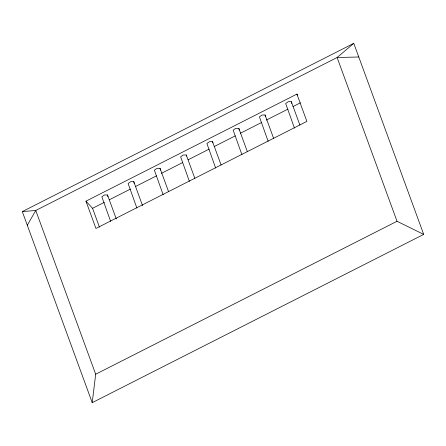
<?xml version="1.0" encoding="UTF-8"?>
<svg xmlns="http://www.w3.org/2000/svg" width="446" height="446" viewBox="0 0 446 446"><rect width="100%" height="100%" fill="white"/><g stroke="black" fill="none" stroke-linecap="round" stroke-linejoin="round"><path stroke-width="0.67" d="M92.216 402.654L95.684 374.227L35.758 210.467L22.3 211.599L92.216 402.654L423.7 234.401L353.784 43.346L22.3 211.599M27.295 225.247L35.758 210.467L337.109 57.512L353.784 43.346M296.897 94.1L306.887 121.396L95.94 228.464L85.955 201.168L296.897 94.1L297.844 95.121M85.955 201.168L92.556 208.299L104.347 202.317M109.309 199.797L130.405 189.093M135.367 186.573L156.462 175.863M161.424 173.343L182.52 162.639M188.1 159.807L209.196 149.098M214.164 146.578L235.254 135.874M240.221 133.354L261.311 122.644M266.279 120.125L287.993 109.103M292.955 106.583L300.398 102.803M95.684 374.227L397.035 221.272L423.7 234.401M358.779 56.993L337.109 57.512L397.035 221.272M299.885 125.042L291.322 101.649L288.278 101.688L285.674 103.517L294.444 128.052M273.627 138.371L265.063 114.979L262.019 115.018L259.416 116.846L268.18 141.382M247.363 151.701L238.805 128.309L235.756 128.348L233.158 130.176L241.922 154.712M221.105 165.031L212.541 141.638L209.497 141.677L206.894 143.506L215.663 168.042M194.841 178.361L186.283 154.968L183.239 155.007L180.636 156.836L189.399 181.371M168.582 191.691L160.019 168.293L156.975 168.332L154.372 170.166L163.141 194.701M142.558 205.667L133.761 181.622L130.717 181.661L128.114 183.496L136.877 208.031M116.3 218.997L107.503 194.952L104.453 194.991L101.855 196.82L110.619 221.361M92.556 208.299L99.452 227.148M291.322 101.649L291.768 103.439M265.063 114.979L265.504 116.768M238.805 128.309L239.246 130.098M212.541 141.638L212.837 142.832M186.283 154.968L186.579 156.161M160.019 168.293L160.465 170.088M133.761 181.622L134.201 183.417M107.503 194.952L107.943 196.747"/></g></svg>
